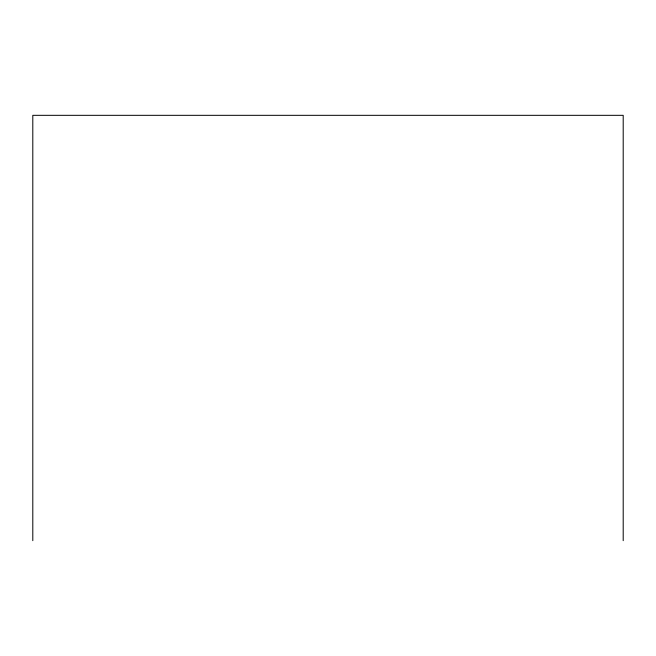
<?xml version="1.0" encoding="UTF-8"?>
<svg xmlns="http://www.w3.org/2000/svg" width="656" height="656" viewBox="0 0 656 656"><rect width="100%" height="100%" fill="white"/><g stroke="black" fill="none" stroke-linecap="round" stroke-linejoin="round"><path stroke-width="0.98" d="M623.2 540.675L623.2 115.325L32.8 115.325L32.8 540.675"/></g></svg>
